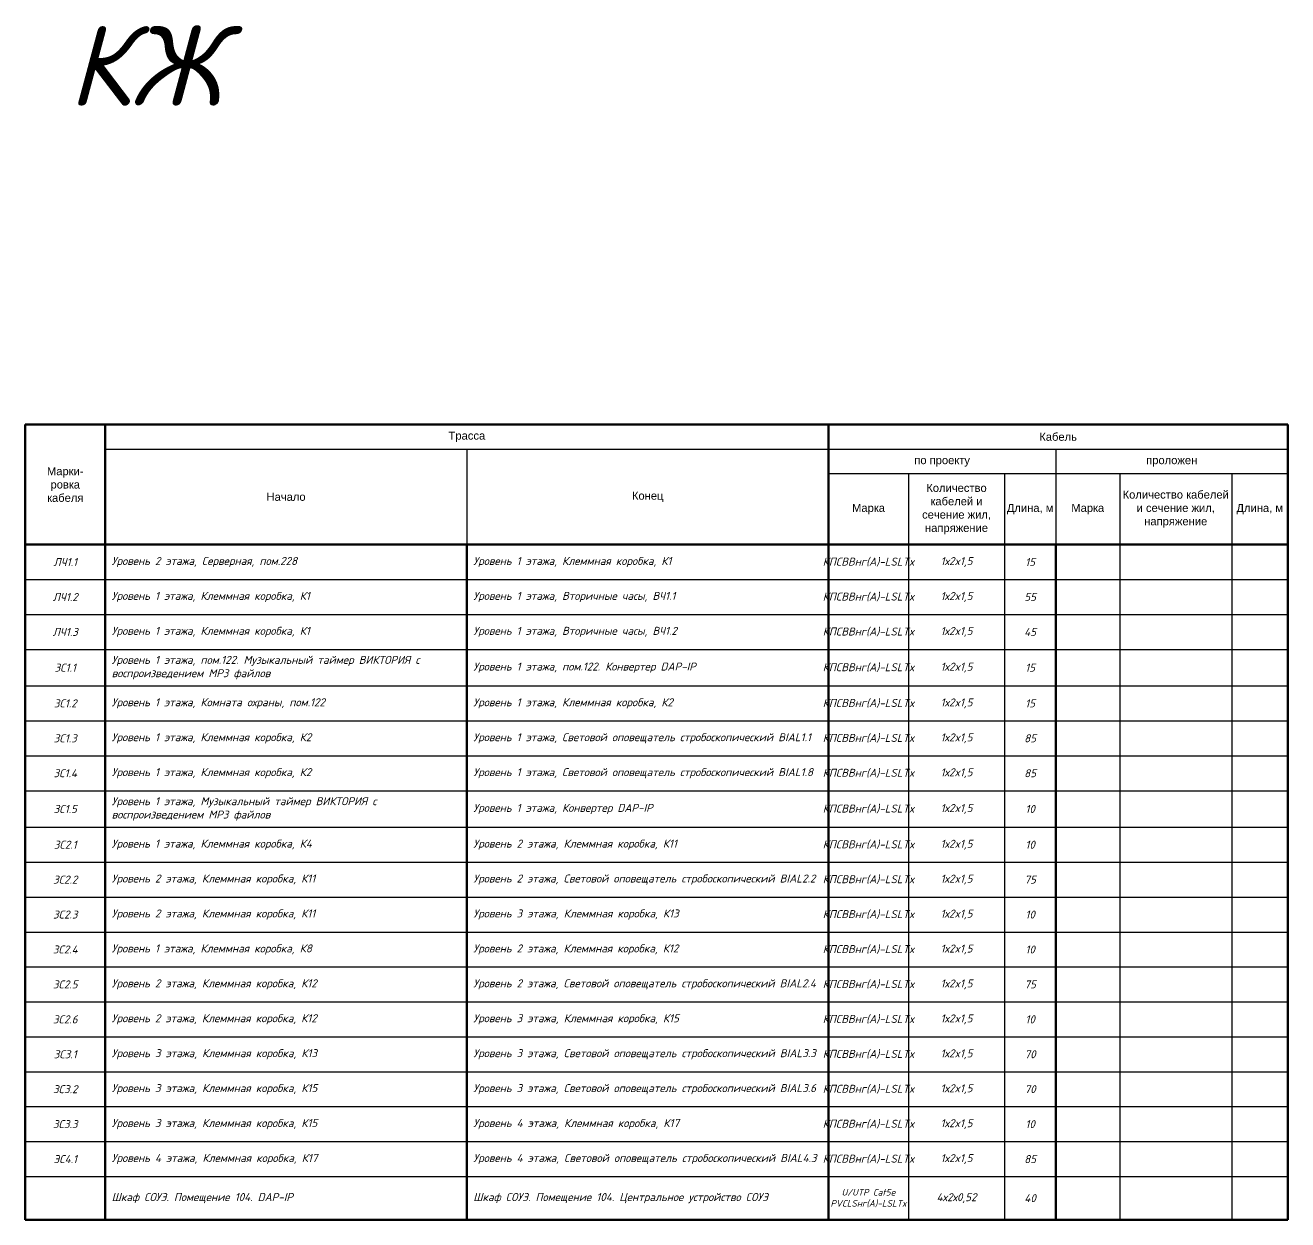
# Model space of a CAD drawing. Extents: x 69141456 to 70100388, y -33501327 to -33101377.
# Drawn here: x 69509376 to 69548826, y -33461761 to -33424429 of the extents above; entities that cross this region are included whole.
import ezdxf

# ---------------------------------------------------------------- set-up
doc = ezdxf.new("R2010")
doc.units = 0
doc.header["$LTSCALE"] = 100
doc.styles.add('ISOCPEUR', font='isocpeui.ttf', dxfattribs={"height": 250})

# ---------------------------------------------------------------- blocks, each defined once
blk = doc.blocks.new('*T86')
at = {"color": 0, "lineweight": 50, "transparency": 16777216}
for p, q in [((0, 0), (39450, 0)), ((0, 0), (0, -24852)), ((2500, 0), (2500, -24852)), ((25100, 0), (25100, -24852)), ((39450, 0), (39450, -24852)), ((0, -3750), (39450, -3750)), ((13800, -3750), (13800, -24852)), ((32200, -3750), (32200, -24852)), ((0, -24852), (39450, -24852))]:
    blk.add_line(p, q, dxfattribs=at)
at = {"color": 0, "lineweight": -2, "transparency": 16777216}
for p, q in [((2500, -767), (13800, -767)), ((13800, -767), (13800, -3750)), ((25100, -767), (32200, -767)), ((32200, -767), (32200, -3750)), ((25100, -1533), (27600, -1533)), ((27600, -1533), (27600, -24852)), ((30600, -1533), (30600, -24852)), ((32200, -1533), (34200, -1533)), ((34200, -1533), (34200, -24852)), ((37700, -1533), (37700, -24852)), ((0, -4842), (39450, -4842)), ((0, -5934), (39450, -5934)), ((0, -7025), (39450, -7025)), ((0, -8167), (2500, -8167)), ((25100, -8167), (39450, -8167)), ((0, -9259), (39450, -9259)), ((0, -10350), (39450, -10350)), ((0, -11442), (39450, -11442)), ((0, -12584), (39450, -12584)), ((0, -13675), (39450, -13675)), ((0, -14767), (39450, -14767)), ((0, -15859), (39450, -15859)), ((0, -16950), (39450, -16950)), ((0, -18042), (39450, -18042)), ((0, -19134), (39450, -19134)), ((0, -20225), (39450, -20225)), ((0, -21317), (39450, -21317)), ((0, -22409), (39450, -22409)), ((0, -23500), (39450, -23500))]:
    blk.add_line(p, q, dxfattribs=at)
at = {"color": 0, "linetype": 'ByBlock', "lineweight": -2, "transparency": 16777216}
for p, q in [((13800, -767), (25100, -767)), ((32200, -767), (39450, -767)), ((27600, -1533), (32200, -1533)), ((34200, -1533), (39450, -1533)), ((2500, -8167), (25100, -8167))]:
    blk.add_line(p, q, dxfattribs=at)
at = {"color": 0, "lineweight": 20, "transparency": 16777216, "char_height": 250, "style": 'ISOCPEUR'}
for s, insert, width, attachment_point in [('{\\fArial|b0|i0|c204|p34;\\C256;Трасса}', (13800, -383), 22588, 5), ('{\\fArial|b0|i0|c204|p34;Кабель}', (32275, -383), 14338, 5), ('{\\fArial|b0|i0|c204|p34;по проекту}', (28650, -1150), 7088, 5), ('{\\fArial|b0|i0|c204|p34;проложен}', (35825, -1150), 7238, 5), ('{\\fArial|b0|i0|c204|p34;Марки\\fArial|b0|i0|c0|p34;-\\P\\fArial|b0|i0|c204|p34;ровка \\Pкабеля}', (1250, -1875), 2488, 5), ('{\\fArial|b0|i0|c204|p34;Количество кабелей и сечение жил\\fArial|b0|i0|c0|p34;, \\fArial|b0|i0|c204|p34;напряжение}', (29100, -2642), 2988, 5), ('{\\fArial|b0|i0|c204|p34;Начало }', (8150, -2259), 10500, 5), ('{\\fArial|b0|i0|c204|p34;Конец}', (19450, -2259), 11288, 5), ('{\\fArial|b0|i0|c204|p34;Количество кабелей и сечение жил\\fArial|b0|i0|c0|p34;, \\fArial|b0|i0|c204|p34;напряжение}', (35950, -2642), 3488, 5), ('{\\fArial|b0|i0|c204|p34;Марка}', (26350, -2642), 2488, 5), ('{\\fArial|b0|i0|c204|p34;Длина\\fArial|b0|i0|c0|p34;, \\fArial|b0|i0|c204|p34;м}', (31400, -2642), 1588, 5), ('{\\fArial|b0|i0|c204|p34;Марка}', (33200, -2642), 1988, 5), ('{\\fArial|b0|i0|c204|p34;Длина\\fArial|b0|i0|c0|p34;, \\fArial|b0|i0|c204|p34;м}', (38575, -2642), 1738, 5), ('{\\C256;ЛЧ1.1}', (1250, -4296), 2100, 5), ('Уровень 2 эт{\\C256;ажа, Серверная, пом.228}', (2700, -4296), 10900, 4), ('Уровень 1 эт{\\C256;ажа, Клеммная коробка, К1}', (14000, -4296), 10900, 4), ('КПСВВнг(А)-LSLTx ', (26350, -4296), 2100, 5), ('1х2x1,5', (29100, -4296), 2600, 5), ('15', (31400, -4296), 1200, 5), ('{\\C256;ЛЧ1.2}', (1250, -5388), 2100, 5), ('Уровень 1 эт{\\C256;ажа, Клеммная коробка, К1}', (2700, -5388), 10900, 4), ('Уровень 1 эт{\\C256;ажа, Вторичные часы, ВЧ1.1}', (14000, -5388), 10900, 4), ('КПСВВнг(А)-LSLTx ', (26350, -5388), 2100, 5), ('1х2x1,5', (29100, -5388), 2600, 5), ('55', (31400, -5388), 1200, 5), ('{\\C256;ЛЧ1.3}', (1250, -6480), 2100, 5), ('Уровень 1 эт{\\C256;ажа, Клеммная коробка, К1}', (2700, -6480), 10900, 4), ('Уровень 1 эт{\\C256;ажа, Вторичные часы, ВЧ1.2}', (14000, -6480), 10900, 4), ('КПСВВнг(А)-LSLTx ', (26350, -6480), 2100, 5), ('1х2x1,5', (29100, -6480), 2600, 5), ('45', (31400, -6480), 1200, 5), ('{\\C256;ЗС1.1}', (1250, -7596), 2100, 5), ('Уровень 1 этажа{\\C256;, пом.122. \\C7;Музыкальный таймер ВИКТОРИЯ с воспроизведением МР3 файлов }', (2700, -7596), 10900, 4), ('Уровень 1 этажа{\\C256;, пом.122. Конвертер DAP-IP}', (14000, -7596), 10900, 4), ('КПСВВнг(А)-LSLTx ', (26350, -7596), 2100, 5), ('1х2x1,5', (29100, -7596), 2600, 5), ('15', (31400, -7596), 1200, 5), ('{\\C256;ЗС1.2}', (1250, -8713), 2100, 5), ('Уровень 1 эт{\\C256;ажа, Комната охраны, пом.122}', (2700, -8713), 10900, 4), ('Уровень 1 эт{\\C256;ажа, Клеммная коробка, К2}', (14000, -8713), 10900, 4), ('КПСВВнг(А)-LSLTx ', (26350, -8713), 2100, 5), ('1х2x1,5', (29100, -8713), 2600, 5), ('15', (31400, -8713), 1200, 5), ('{\\C256;ЗС1.3', (1250, -9805), 2100, 5), ('Уровень 1 эт{\\C256;ажа, Клеммная коробка, К2}', (2700, -9805), 10900, 4), ('Уровень 1 эт{\\C256;ажа, Световой оповещатель стробоскопический BIAL1.1}', (14000, -9805), 10900, 4), ('КПСВВнг(А)-LSLTx ', (26350, -9805), 2100, 5), ('1х2x1,5', (29100, -9805), 2600, 5), ('85', (31400, -9805), 1200, 5), ('{\\C256;ЗС1.4', (1250, -10896), 2100, 5), ('Уровень 1 эт{\\C256;ажа, Клеммная коробка, К2}', (2700, -10896), 10900, 4), ('Уровень 1 эт{\\C256;ажа, Световой оповещатель стробоскопический BIAL1.8}', (14000, -10896), 10900, 4), ('КПСВВнг(А)-LSLTx ', (26350, -10896), 2100, 5), ('1х2x1,5', (29100, -10896), 2600, 5), ('85', (31400, -10896), 1200, 5), ('Уровень 1 этажа{\\C256;, \\C7;Музыкальный таймер ВИКТОРИЯ с воспроизведением МР3 файлов }', (2700, -12013), 10900, 4), ('{\\C256;ЗС1.5', (1250, -12013), 2100, 5), ('Уровень 1 этажа{\\C256;, Конвертер DAP-IP}', (14000, -12013), 10900, 4), ('КПСВВнг(А)-LSLTx ', (26350, -12013), 2100, 5), ('1х2x1,5', (29100, -12013), 2600, 5), ('10', (31400, -12013), 1200, 5), ('{\\C256;ЗС2.1}', (1250, -13130), 2100, 5), ('Уровень 1 эт{\\C256;ажа, Клеммная коробка, К4}', (2700, -13130), 10900, 4), ('Уровень 2 эт{\\C256;ажа, Клеммная коробка, К11}', (14000, -13130), 10900, 4), ('КПСВВнг(А)-LSLTx ', (26350, -13130), 2100, 5), ('1х2x1,5', (29100, -13130), 2600, 5), ('10', (31400, -13130), 1200, 5), ('{\\C256;ЗС2.2}', (1250, -14221), 2100, 5), ('Уровень 2 эт{\\C256;ажа, Клеммная коробка, К11}', (2700, -14221), 10900, 4), ('Уровень 2 эт{\\C256;ажа, Световой оповещатель стробоскопический BIAL2.2}', (14000, -14221), 10900, 4), ('КПСВВнг(А)-LSLTx ', (26350, -14221), 2100, 5), ('1х2x1,5', (29100, -14221), 2600, 5), ('75', (31400, -14221), 1200, 5), ('{\\C256;ЗС2.3', (1250, -15313), 2100, 5), ('Уровень 2 эт{\\C256;ажа, Клеммная коробка, К11}', (2700, -15313), 10900, 4), ('Уровень 3 эт{\\C256;ажа, Клеммная коробка, К13}', (14000, -15313), 10900, 4), ('КПСВВнг(А)-LSLTx ', (26350, -15313), 2100, 5), ('1х2x1,5', (29100, -15313), 2600, 5), ('10', (31400, -15313), 1200, 5), ('{\\C256;ЗС2.4', (1250, -16405), 2100, 5), ('Уровень 1 эт{\\C256;ажа, Клеммная коробка, К8}', (2700, -16405), 10900, 4), ('Уровень 2 эт{\\C256;ажа, Клеммная коробка, К12}', (14000, -16405), 10900, 4), ('КПСВВнг(А)-LSLTx ', (26350, -16405), 2100, 5), ('1х2x1,5', (29100, -16405), 2600, 5), ('10', (31400, -16405), 1200, 5), ('Уровень 2 эт{\\C256;ажа, Клеммная коробка, К12}', (2700, -17496), 10900, 4), ('Уровень 2 эт{\\C256;ажа, Световой оповещатель стробоскопический BIAL2.4}', (14000, -17496), 10900, 4), ('КПСВВнг(А)-LSLTx ', (26350, -17496), 2100, 5), ('1х2x1,5', (29100, -17496), 2600, 5), ('{\\C256;ЗС2.5}', (1250, -17496), 2100, 5), ('75', (31400, -17496), 1200, 5), ('{\\C256;ЗС2.6}', (1250, -18588), 2100, 5), ('Уровень 2 эт{\\C256;ажа, Клеммная коробка, К12}', (2700, -18588), 10900, 4), ('Уровень 3 эт{\\C256;ажа, Клеммная коробка, К15}', (14000, -18588), 10900, 4), ('КПСВВнг(А)-LSLTx ', (26350, -18588), 2100, 5), ('1х2x1,5', (29100, -18588), 2600, 5), ('10', (31400, -18588), 1200, 5), ('{\\C256;ЗС3.1}', (1250, -19680), 2100, 5), ('Уровень 3 эт{\\C256;ажа, Клеммная коробка, К13}', (2700, -19680), 10900, 4), ('Уровень 3 эт{\\C256;ажа, Световой оповещатель стробоскопический BIAL3.3}', (14000, -19680), 10900, 4), ('КПСВВнг(А)-LSLTx ', (26350, -19680), 2100, 5), ('1х2x1,5', (29100, -19680), 2600, 5), ('70', (31400, -19680), 1200, 5), ('{\\C256;ЗС3.2}', (1250, -20771), 2100, 5), ('Уровень 3 эт{\\C256;ажа, Клеммная коробка, К15}', (2700, -20771), 10900, 4), ('Уровень 3 эт{\\C256;ажа, Световой оповещатель стробоскопический BIAL3.6}', (14000, -20771), 10900, 4), ('КПСВВнг(А)-LSLTx ', (26350, -20771), 2100, 5), ('1х2x1,5', (29100, -20771), 2600, 5), ('70', (31400, -20771), 1200, 5), ('{\\C256;ЗС3.3}', (1250, -21863), 2100, 5), ('Уровень 3 эт{\\C256;ажа, Клеммная коробка, К15}', (2700, -21863), 10900, 4), ('Уровень 4 эт{\\C256;ажа, Клеммная коробка, К17}', (14000, -21863), 10900, 4), ('КПСВВнг(А)-LSLTx ', (26350, -21863), 2100, 5), ('1х2x1,5', (29100, -21863), 2600, 5), ('10', (31400, -21863), 1200, 5), ('ЭС4.1', (1250, -22955), 2100, 5), ('Уровень 4 эт{\\C256;ажа, Клеммная коробка, К17}', (2700, -22955), 10900, 4), ('Уровень 4 эт{\\C256;ажа, Световой оповещатель стробоскопический BIAL4.3}', (14000, -22955), 10900, 4), ('КПСВВнг(А)-LSLTx ', (26350, -22955), 2100, 5), ('1х2x1,5', (29100, -22955), 2600, 5), ('85', (31400, -22955), 1200, 5), ('{\\C256;Шкаф СОУЭ. Помещение 104. DAP-IP}', (2700, -24176), 10900, 4), ('{\\C256;Шкаф СОУЭ. Помещение 104. Центральное устройство СОУЭ}', (14000, -24176), 10900, 4), ('{\\H0.83333x;\\C256;U/UTP Cat5e\\PPVCLSнг(А)-LSLTx}', (26350, -24176), 2100, 5), ('4х2х0,52', (29100, -24176), 2600, 5), ('40', (31400, -24176), 1200, 5)]:
    blk.add_mtext(s, dxfattribs=dict(at, insert=insert, width=width, attachment_point=attachment_point))

msp = doc.modelspace()

# ---------------------------------------------------------------- block references
msp.add_blockref('*T86', (69509375.9, -33436909.4))

# ---------------------------------------------------------------- texts
at = {"insert": (69510713.8, -33424440.3), "char_height": 2500, "attachment_point": 1, "style": 'ISOCPEUR'}
msp.add_mtext_dynamic_manual_height_columns('КЖ', width=52487.113, gutter_width=12.5, heights=[0], dxfattribs=at)

doc.saveas('drawing.dxf')
